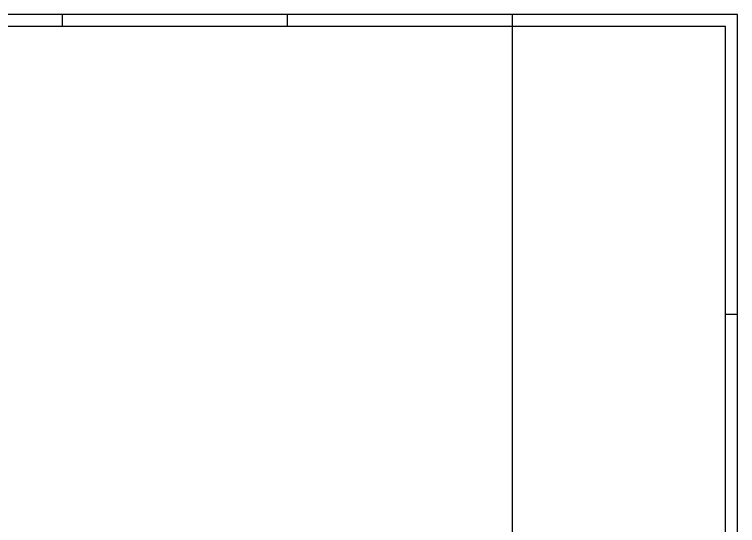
# Paper-space layout 'A0' of a CAD drawing. Header units: millimetres. Extents: x -364 to 825, y -1 to 840.
# Drawn here: x 230 to 825, y 419 to 840 of the extents above; entities that cross this region are included whole.
import ezdxf

# ---------------------------------------------------------------- set-up
doc = ezdxf.new("R2010")
doc.units = ezdxf.units.MM
doc.layers.add('ARQ_Prancha', color=7, linetype='Continuous')

psp = doc.layouts.new('A0')

# ---------------------------------------------------------------- linework, layer by layer
at = {"layer": 'ARQ_Prancha'}
for p, q in [((269.66, 829.96), (269.66, 839.96)), ((454.66, 829.96), (454.66, 839.96)), ((639.66, 829.96), (639.66, 839.96)), ((639.66, 8.96), (639.67, 829.96)), ((824.66, 592.96), (814.66, 592.96))]:
    psp.add_line(p, q, dxfattribs=at)
for points in [[(-364.34, -1.04), (824.66, -1.04), (824.66, 839.96), (-364.34, 839.96)], [(814.66, 8.96), (814.66, 829.96), (-344.34, 829.96), (-344.34, 8.96), (814.66, 8.96)]]:
    psp.add_lwpolyline(points, close=True, dxfattribs=at)

doc.saveas('drawing.dxf')
